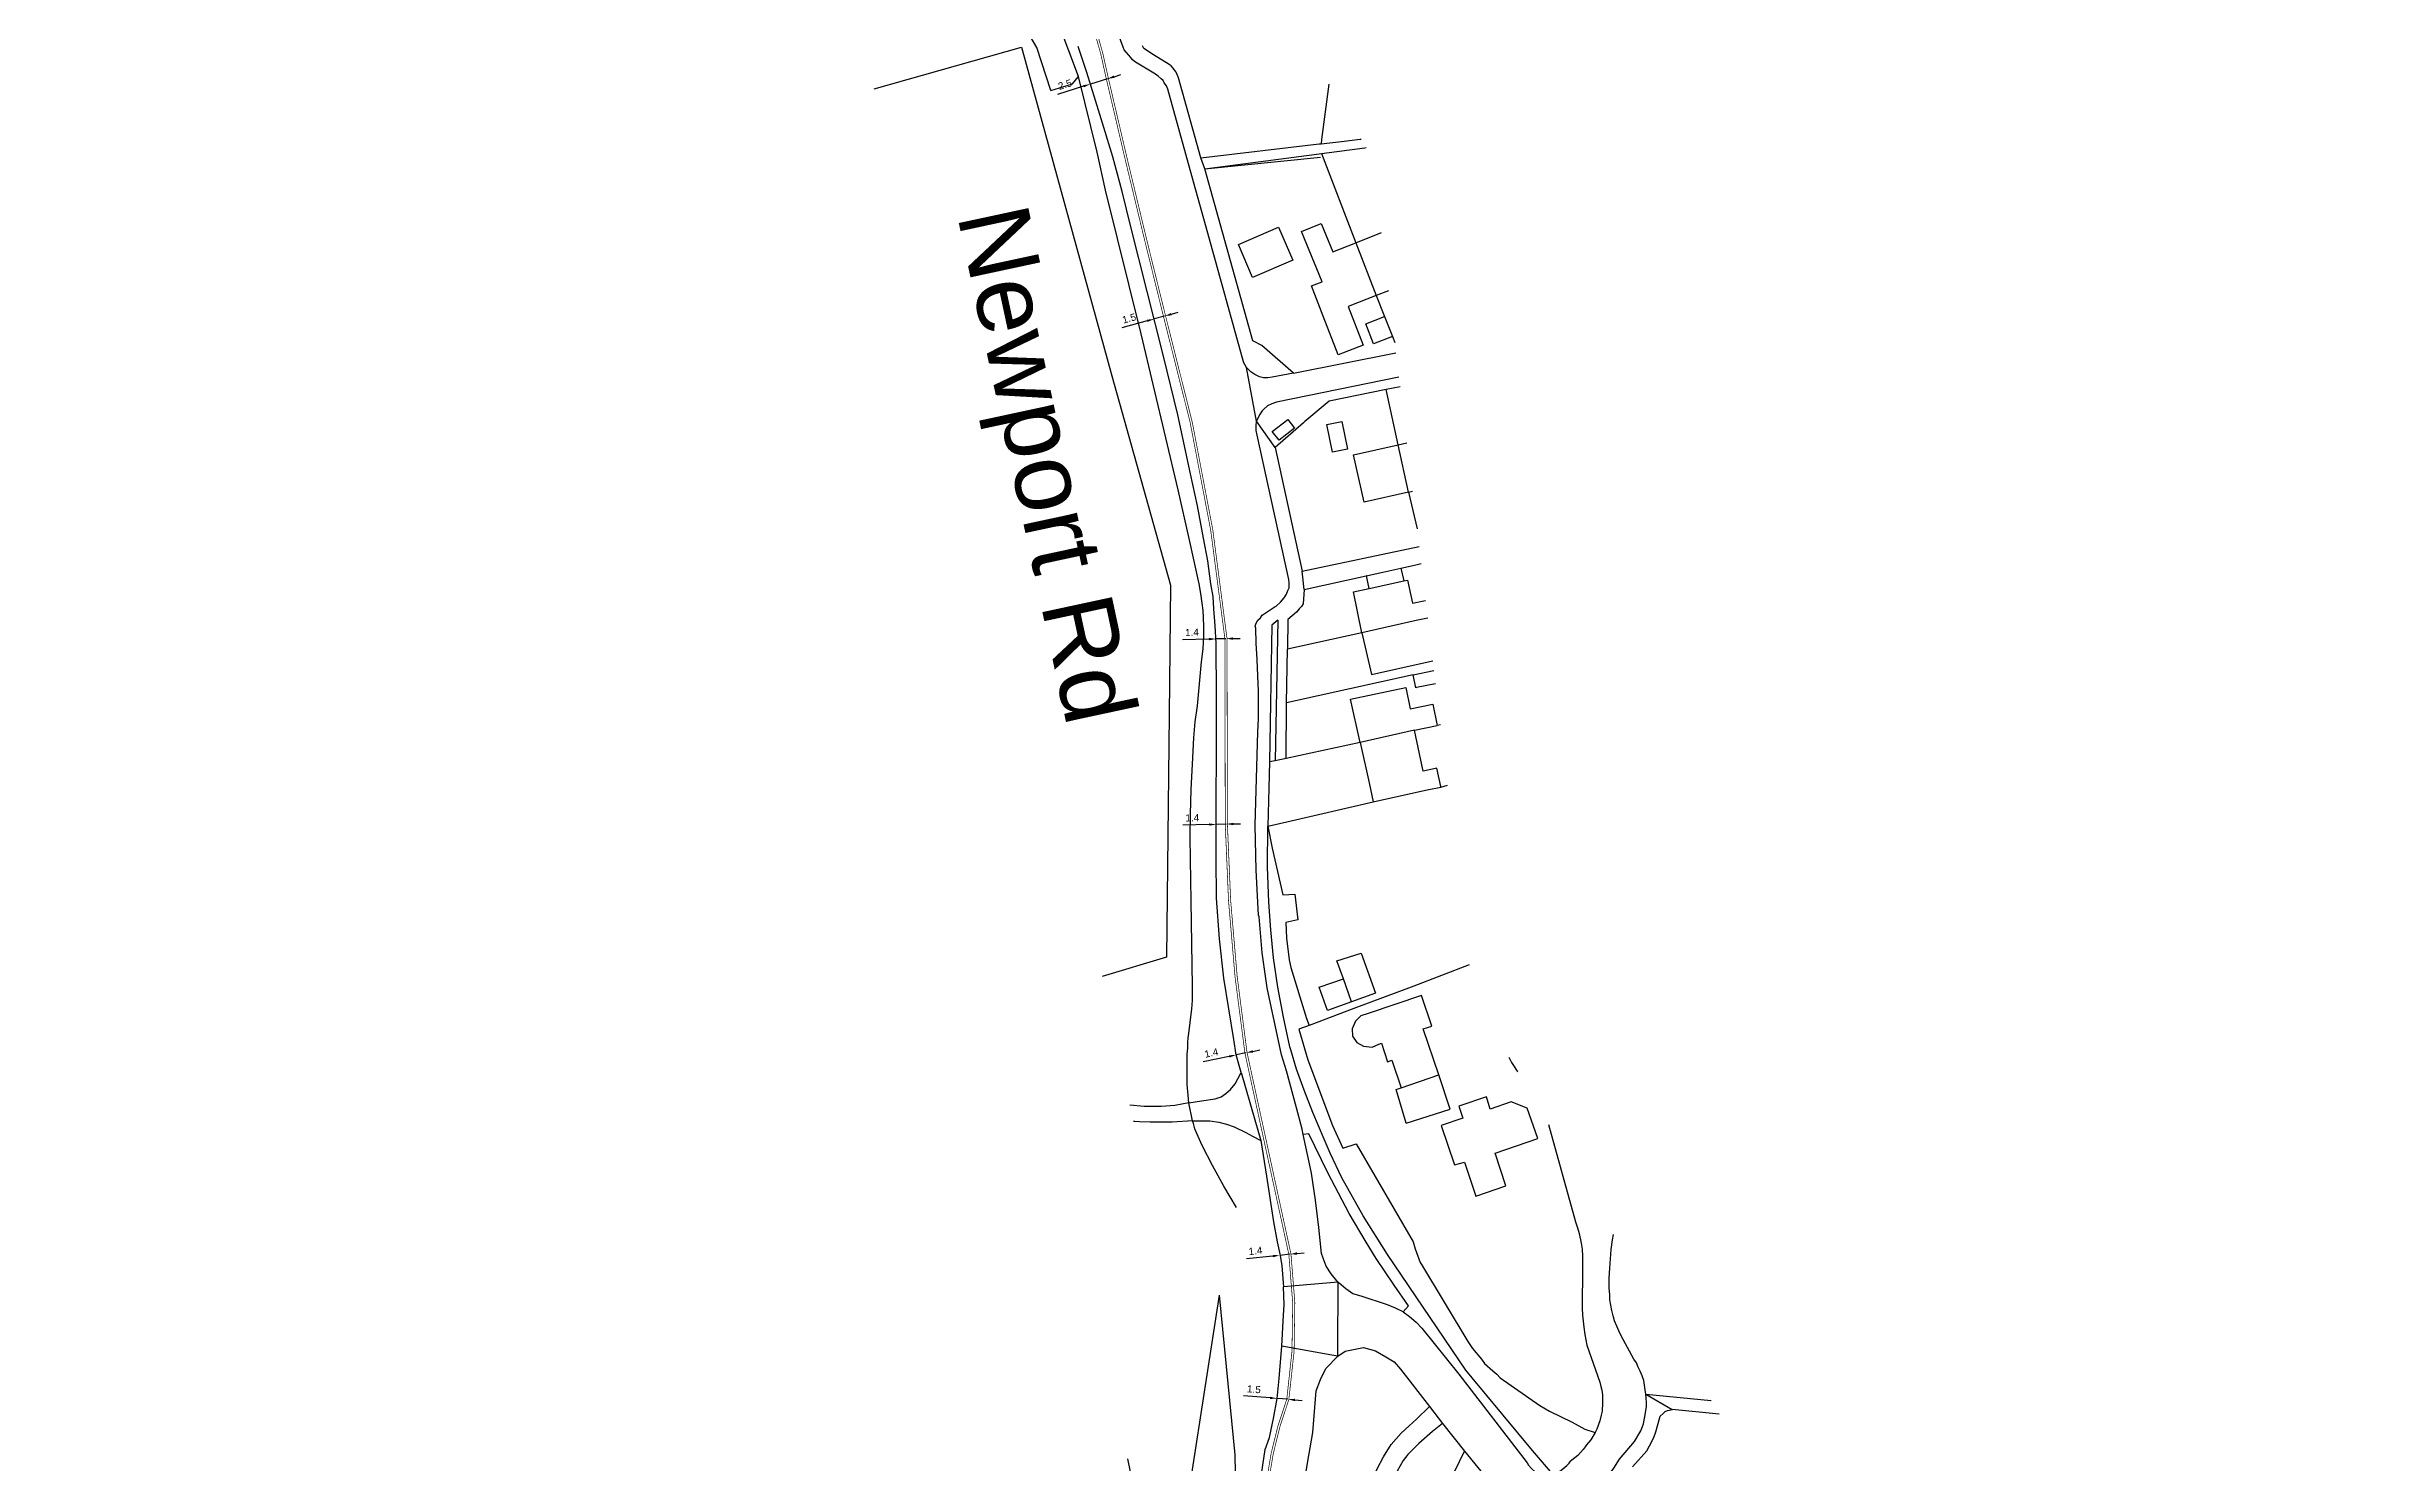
# Model space of a CAD drawing. Header units: millimetres. Extents: x 111502 to 977541, y 8702 to 1044108.
# Drawn here: x 487593 to 487918.8, y 237219.1 to 237418.2 of the extents above; entities that cross this region are included whole.
import ezdxf

# ---------------------------------------------------------------- set-up
doc = ezdxf.new("R2010")
doc.units = ezdxf.units.MM
doc.header["$LTSCALE"] = 0.25
doc.linetypes.add('DASHED2', pattern=[9.525, 6.35, -3.175])
for name, color, linetype in [('E HVSS As Laid Dimensions', 30, 'Continuous'), ('E HVSS As Laid HV', 10, 'Continuous'), ('X HVSS Site Background', 8, 'Continuous')]:
    doc.layers.add(name, color=color, linetype=linetype)
doc.styles.add('Arial', font='arial.ttf')
doc.dimstyles.new('HVSS AsLaid', dxfattribs={"dimtxt": 1, "dimasz": 1, "dimexe": 0, "dimexo": 0, "dimgap": 0.5, "dimtad": 1, "dimdec": 1, "dimzin": 1, "dimdsep": 46, "dimtxsty": 'Arial', "dimcen": 0.09, "dimadec": 0, "dimazin": 0, "dimtfac": 1, "dimtdec": 1, "dimtmove": 0, "dimatfit": 3, "dimfxl": 1, "dimtolj": 1, "dimtzin": 0, "dimarcsym": 0})

# ---------------------------------------------------------------- blocks, each defined once
blk = doc.blocks.new('OS MAP 060722')
at = {"layer": 'X HVSS Site Background'}
for points in [[(-1072.58, -1712.36), (-1076.81, -1701.12)], [(-1076.48, -1714.31), (-1078.43, -1708.26), (-1079.38, -1706.66), (-1079.38, -1706.46), (-1079.43, -1706.36), (-1079.48, -1706.21), (-1079.53, -1706.11)], [(-1049.72, -1852.24), (-1050.43, -1849.76), (-1050.78, -1847.61), (-1052.18, -1838.96), (-1052.78, -1833.46), (-1053.18, -1827.76), (-1053.23, -1822.11), (-1053.18, -1799.36), (-1053.23, -1791.91), (-1053.38, -1789.51), (-1053.58, -1787.11), (-1053.68, -1785.36), (-1053.98, -1783.61), (-1054.43, -1780.36), (-1055.03, -1777.16), (-1055.88, -1772.66), (-1056.83, -1768.16), (-1058.63, -1759.86), (-1060.63, -1751.61), (-1065.23, -1733.46), (-1066.43, -1728.51), (-1067.78, -1723.61), (-1069.58, -1717.66), (-1071.43, -1711.76), (-1072.63, -1708.11)], [(-1048.98, -1753.21), (-1049.38, -1752.56), (-1049.43, -1752.41), (-1054.43, -1734.36), (-1056.68, -1726.31), (-1060.03, -1714.11), (-1060.23, -1713.66), (-1060.53, -1713.21), (-1060.68, -1712.91), (-1060.98, -1712.66), (-1061.38, -1712.31), (-1061.78, -1712.01), (-1064.58, -1710.31), (-1064.98, -1710.01), (-1065.23, -1709.66), (-1065.58, -1709.31), (-1065.88, -1708.91), (-1066.18, -1708.61), (-1066.33, -1708.21), (-1067.68, -1704.51), (-1067.8, -1704.2)], [(-1101.28, -1714.08), (-1080.58, -1708.21), (-1067.88, -1754.36), (-1059.68, -1783.76), (-1059.83, -1801.96), (-1060.23, -1836.01), (-1069.24, -1838.76)], [(-1055.38, -1723.76), (-1058.53, -1712.51), (-1058.88, -1711.71), (-1059.33, -1711.11), (-1059.58, -1710.86), (-1059.83, -1710.66), (-1062.03, -1709.31), (-1063.43, -1708.41), (-1063.58, -1708.01)], [(-1076.48, -1714.31), (-1073.43, -1713.36), (-1072.58, -1712.36)], [(-1057.08, -1856.51), (-1057.18, -1855.41), (-1057.33, -1853.91), (-1057.33, -1849.66), (-1057.23, -1848.81), (-1057.23, -1848.01), (-1057.18, -1847.36), (-1057.08, -1846.76), (-1056.88, -1845.21), (-1056.68, -1843.31), (-1056.63, -1842.71), (-1056.58, -1842.06), (-1056.58, -1840.16), (-1056.78, -1828.11), (-1056.83, -1822.31), (-1056.88, -1819.11), (-1056.83, -1815.96), (-1056.78, -1812.46), (-1056.58, -1808.91), (-1056.38, -1805.21), (-1056.18, -1802.96), (-1055.88, -1800.71), (-1055.33, -1794.56), (-1055.08, -1792.71), (-1054.98, -1790.86), (-1054.98, -1789.61), (-1055.03, -1788.31), (-1055.08, -1787.36), (-1055.23, -1786.31), (-1055.38, -1784.96), (-1055.63, -1783.61), (-1057.03, -1777.21), (-1058.58, -1770.41), (-1063.78, -1748.46), (-1068.78, -1728.31), (-1069.98, -1722.96), (-1072.58, -1712.36)], [(-1037.42, -1713.41), (-1038.43, -1721.18), (-1038.51, -1721.78)], [(-1055.38, -1723.76), (-1038.78, -1721.81), (-1038.51, -1721.78)], [(-1038.51, -1721.78), (-1035.63, -1721.46), (-1033.03, -1721.16), (-1032.89, -1721.14)], [(-1038.46, -1723.17), (-1032.38, -1722.36), (-1032.19, -1722.33)], [(-1054.83, -1725.31), (-1055.38, -1723.76)], [(-1054.83, -1725.31), (-1038.78, -1723.21), (-1038.46, -1723.17)], [(-1054.83, -1725.31), (-1038.58, -1723.66)], [(-1046.85, -1750.13), (-1048.08, -1749.46), (-1053.47, -1730.17), (-1054.83, -1725.31)], [(-1038.46, -1723.17), (-1033.63, -1735.71)], [(-1050.12, -1735.94), (-1044.48, -1733.51), (-1042.49, -1738.15), (-1048.13, -1740.57), (-1050.12, -1735.94)], [(-1030.78, -1743.11), (-1034.71, -1744.64), (-1032.59, -1750.08), (-1036.11, -1751.45), (-1038.22, -1746.01), (-1039.88, -1741.76), (-1038.36, -1741.18), (-1038.37, -1741.16), (-1041.25, -1734.13), (-1038.48, -1733), (-1036.86, -1736.95), (-1033.63, -1735.71)], [(-1033.63, -1735.71), (-1030.01, -1734.27)], [(-1033.63, -1735.71), (-1030.78, -1743.11)], [(-1029.03, -1742.44), (-1030.78, -1743.11)], [(-1030.78, -1743.11), (-1029.61, -1746.05)], [(-1028.49, -1748.87), (-1031.13, -1749.91), (-1032.24, -1747.09), (-1029.61, -1746.05)], [(-1029.61, -1746.05), (-1028.49, -1748.87)], [(-1028.49, -1748.87), (-1028.16, -1749.7)], [(-1042.38, -1754.01), (-1046.85, -1750.13)], [(-1042.38, -1754.01), (-1027.99, -1751.13)], [(-1047.58, -1760.76), (-1048.98, -1753.21)], [(-1042.38, -1754.01), (-1045.38, -1754.56), (-1045.98, -1754.66), (-1046.58, -1754.66), (-1047.18, -1754.51), (-1047.83, -1754.21), (-1048.38, -1753.81), (-1048.98, -1753.21)], [(-1027.58, -1754.57), (-1044.78, -1758.06), (-1045.43, -1758.31), (-1046.03, -1758.61), (-1046.58, -1759.11), (-1046.78, -1759.31), (-1047.18, -1759.86), (-1047.43, -1760.46), (-1047.58, -1760.76)], [(-1029.38, -1756.31), (-1037.38, -1757.96), (-1040.78, -1760.81), (-1040.98, -1760.96), (-1044.98, -1764.46)], [(-1027.42, -1755.91), (-1029.38, -1756.31)], [(-1027.68, -1764.06), (-1029.38, -1756.31)], [(-1041.03, -1860.96), (-1041.18, -1860.21), (-1041.98, -1857.21), (-1043.38, -1852.01), (-1044.08, -1849.76), (-1046.08, -1840.36), (-1046.78, -1835.41), (-1047.23, -1830.36), (-1047.28, -1830.11), (-1047.63, -1823.81), (-1047.78, -1817.51), (-1047.38, -1804.36), (-1047.28, -1802.56), (-1047.28, -1798.66), (-1047.38, -1796.51), (-1047.48, -1794.21), (-1047.63, -1791.91), (-1047.68, -1789.81), (-1047.78, -1789.56), (-1047.68, -1789.26), (-1047.58, -1789.01), (-1047.38, -1788.71), (-1047.03, -1788.36), (-1046.78, -1788.01), (-1044.98, -1786.76), (-1044.83, -1786.71), (-1044.23, -1786.16), (-1043.68, -1785.56), (-1043.38, -1785.06), (-1043.18, -1784.51), (-1042.98, -1784.16), (-1042.98, -1783.46), (-1043.03, -1783.01), (-1047.48, -1762.71), (-1047.63, -1762.06), (-1047.63, -1761.41), (-1047.58, -1760.76)], [(-1044.98, -1764.46), (-1047.58, -1760.76)], [(-1045.36, -1762.22), (-1043.19, -1760.52)], [(-1043.19, -1760.52), (-1042.26, -1761.71), (-1044.42, -1763.4), (-1045.36, -1762.22)], [(-1036.93, -1765.1), (-1037.72, -1761.21), (-1035.61, -1760.78), (-1034.81, -1764.67), (-1036.93, -1765.1)], [(-1044.98, -1764.46), (-1041.18, -1781.81)], [(-1026.23, -1770.71), (-1032.48, -1772.11), (-1033.98, -1765.46), (-1027.68, -1764.06)], [(-1027.68, -1764.06), (-1026.48, -1763.8)], [(-1026.23, -1770.71), (-1027.68, -1764.06)], [(-1026.23, -1770.71), (-1025.67, -1770.58)], [(-1026.23, -1770.71), (-1025.04, -1775.86)], [(-1041.18, -1781.81), (-1024.74, -1778.36)], [(-1032.16, -1782.45), (-1029.83, -1781.95), (-1027.29, -1781.4)], [(-1027.29, -1781.4), (-1025.38, -1780.96), (-1024.46, -1780.75)], [(-1027.29, -1781.4), (-1026.91, -1783.17)], [(-1040.88, -1784.41), (-1041.03, -1786.41), (-1041.28, -1786.76), (-1041.58, -1787.11), (-1041.98, -1787.56), (-1043.18, -1788.61)], [(-1040.88, -1784.41), (-1041.18, -1781.81)], [(-1040.88, -1784.41), (-1032.16, -1782.45)], [(-1032.78, -1790.46), (-1033.98, -1784.71), (-1031.77, -1784.23)], [(-1031.77, -1784.23), (-1032.15, -1782.47), (-1032.16, -1782.45)], [(-1031.77, -1784.23), (-1026.91, -1783.17)], [(-1026.91, -1783.17), (-1026.38, -1783.06), (-1025.69, -1786.31), (-1023.84, -1785.92)], [(-1044.58, -1788.71), (-1045.43, -1789.41), (-1045.78, -1808.61)], [(-1044.58, -1788.71), (-1044.98, -1808.46)], [(-1043.18, -1788.61), (-1043.23, -1792.76)], [(-1032.78, -1790.46), (-1043.23, -1792.76)], [(-1023.54, -1788.4), (-1025.18, -1788.76), (-1032.78, -1790.46)], [(-1032.78, -1790.46), (-1031.43, -1796.31), (-1023.88, -1794.65), (-1022.82, -1794.42)], [(-1043.38, -1800.31), (-1043.23, -1792.76)], [(-1025.58, -1796.36), (-1043.38, -1800.31)], [(-1025.58, -1796.36), (-1022.66, -1795.77)], [(-1022.44, -1797.63), (-1025.09, -1798.16), (-1025.21, -1798.19), (-1025.58, -1796.36)], [(-1043.43, -1808.11), (-1043.38, -1800.31)], [(-1033.03, -1805.86), (-1034.38, -1799.81), (-1026.63, -1798.16), (-1026, -1801.16), (-1022.83, -1800.5), (-1022.22, -1803.47), (-1022.21, -1803.5)], [(-1025.38, -1804.16), (-1033.03, -1805.86)], [(-1025.38, -1804.16), (-1022.21, -1803.5)], [(-1021.68, -1812.14), (-1021.7, -1812.06), (-1022.25, -1809.49), (-1022.46, -1809.53), (-1024.18, -1809.91), (-1025.38, -1804.16)], [(-1021.75, -1803.4), (-1022.21, -1803.5)], [(-1033.03, -1805.86), (-1043.43, -1808.11)], [(-1033.03, -1805.86), (-1031.78, -1811.56), (-1031.2, -1814.2)], [(-1045.78, -1808.61), (-1045.86, -1812.29)], [(-1044.98, -1808.46), (-1045.78, -1808.61)], [(-1043.43, -1808.11), (-1044.98, -1808.46)], [(-1045.86, -1812.29), (-1045.98, -1817.61)], [(-1045.98, -1817.61), (-1043.32, -1817), (-1031.2, -1814.2)], [(-1031.2, -1814.2), (-1028.48, -1813.61), (-1023.6, -1812.55), (-1021.68, -1812.14)], [(-1021.68, -1812.14), (-1020.74, -1811.89)], [(-1006.03, -1908.61), (-1008.83, -1905.31), (-1017.28, -1895.11), (-1018.18, -1894.06), (-1029.18, -1877.81), (-1032.58, -1872.36), (-1035.58, -1867.01), (-1037.23, -1863.56), (-1038.08, -1861.61), (-1039.68, -1857.86), (-1040.88, -1854.71), (-1041.98, -1851.76), (-1042.78, -1849.06), (-1042.88, -1848.61), (-1043.78, -1844.46), (-1044.58, -1840.26), (-1045.18, -1836.11), (-1045.58, -1832.21), (-1045.83, -1828.31), (-1046.03, -1823.36), (-1045.98, -1817.61)], [(-1045.98, -1817.61), (-1045.38, -1820.71), (-1043.88, -1827.26), (-1042.18, -1827.16), (-1041.78, -1830.81), (-1043.48, -1831.16), (-1043.38, -1833.36), (-1042.98, -1836.41), (-1042.78, -1837.46), (-1040.58, -1844.66), (-1040.18, -1845.61)], [(-1017.73, -1837.09), (-1025.48, -1840.11), (-1033.89, -1843.26), (-1040.18, -1845.61)], [(-1035.38, -1839.06), (-1036.28, -1836.56), (-1032.88, -1835.46), (-1030.88, -1841.11), (-1034.23, -1842.31)], [(-1034.23, -1842.31), (-1037.63, -1843.51), (-1038.78, -1840.26), (-1035.38, -1839.06)], [(-1034.23, -1842.31), (-1035.38, -1839.06)], [(-1021.98, -1852.56), (-1024.18, -1846.11), (-1022.98, -1845.71), (-1024.43, -1841.41), (-1031.88, -1843.96), (-1032.91, -1844.26), (-1033.7, -1845), (-1034.16, -1846.1), (-1034.08, -1847.12), (-1033.48, -1848.01), (-1032.54, -1848.55), (-1031.36, -1848.66), (-1030.38, -1848.26), (-1030.03, -1848.11), (-1029.18, -1850.71), (-1028.58, -1850.51), (-1027.28, -1854.36)], [(-1040.18, -1845.61), (-1041.64, -1846.14), (-1040.36, -1850.44), (-1036.89, -1859.67), (-1035.48, -1862.88), (-1033.6, -1862.25), (-1025.58, -1876.01), (-1025.28, -1877.01), (-1024.58, -1878.91), (-1024.43, -1879.21), (-1017.88, -1890.01), (-1017.23, -1891.01), (-1015.98, -1892.51), (-1015.58, -1893.11), (-1014.38, -1894.11), (-1013.83, -1894.61), (-1013.38, -1895.11), (-1007.78, -1899.01), (-1006.43, -1899.81), (-1003.23, -1901.36), (-1001.48, -1902.31)], [(-1012.13, -1850.07), (-1011.78, -1850.81), (-1011.48, -1851.26), (-1010.98, -1852.06), (-1010.91, -1852.14)], [(-1057.08, -1856.51), (-1055.29, -1856.23), (-1053.38, -1855.93), (-1052.54, -1855.64), (-1051.91, -1855.2), (-1051.23, -1854.63), (-1050.59, -1853.81), (-1050.2, -1853.13), (-1049.72, -1852.24)], [(-1049.72, -1852.24), (-1047.83, -1858.86), (-1046.98, -1861.76)], [(-1027.28, -1854.36), (-1021.98, -1852.56)], [(-1020.38, -1857.36), (-1021.98, -1852.56)], [(-1057.08, -1856.51), (-1059.03, -1856.86), (-1060.98, -1857.01), (-1063.38, -1857.01), (-1065.36, -1856.82)], [(-1056.58, -1859.01), (-1057.08, -1856.51)], [(-1027.98, -1854.61), (-1027.28, -1854.36)], [(-1026.58, -1859.36), (-1027.98, -1854.61)], [(-1021.63, -1859.66), (-1019.78, -1865.21), (-1018.38, -1864.81), (-1016.78, -1869.61), (-1012.58, -1868.16), (-1014.08, -1863.56), (-1008.08, -1861.51), (-1009.58, -1857.26), (-1011.83, -1856.36), (-1014.78, -1857.36), (-1015.28, -1855.66), (-1019.18, -1856.96), (-1018.58, -1858.66), (-1021.63, -1859.66)], [(-1056.58, -1859.01), (-1059.43, -1859.21), (-1062.53, -1859.21), (-1064.03, -1859.16), (-1064.68, -1859.11), (-1064.87, -1859.09)], [(-1050.38, -1871.21), (-1052.18, -1868.21), (-1053.78, -1865.31), (-1055.23, -1862.46), (-1055.58, -1861.66), (-1055.98, -1860.81), (-1056.23, -1860.16), (-1056.43, -1859.41), (-1056.58, -1859.01)], [(-1056.58, -1859.01), (-1054.15, -1859.03), (-1052.88, -1859.22), (-1051.78, -1859.47), (-1050.73, -1859.86), (-1049.07, -1860.65), (-1048.14, -1861.15), (-1046.98, -1861.76)], [(-1026.58, -1859.36), (-1020.38, -1857.36)], [(-1006.56, -1859.53), (-1002.78, -1873.21), (-1002.48, -1874.06), (-1002.28, -1874.86), (-1001.98, -1876.21), (-1001.83, -1877.06), (-1001.78, -1878.01), (-1001.78, -1879.66), (-1001.83, -1885.31), (-1001.78, -1886.31), (-1001.63, -1888.01), (-1001.48, -1889.01), (-1001.18, -1890.51), (-999.38, -1895.71), (-999.23, -1896.31), (-999.08, -1896.86), (-998.98, -1897.51), (-998.98, -1898.61), (-999.03, -1899.81), (-999.18, -1900.36), (-999.38, -1901.16), (-999.78, -1902.31), (-1000.03, -1902.81)], [(-1046.98, -1861.76), (-1046.18, -1866.81), (-1045.18, -1873.21), (-1044.68, -1876.01), (-1044.28, -1877.91), (-1044.03, -1879.36), (-1043.78, -1882.31)], [(-1026.98, -1885.86), (-1026.23, -1885.01), (-1028.23, -1882.11), (-1030.78, -1878.36), (-1032.18, -1876.06), (-1034.58, -1872.01), (-1037.58, -1866.31), (-1040.23, -1860.86), (-1041.03, -1860.96)], [(-1036.13, -1881.66), (-1036.28, -1881.51), (-1037.08, -1880.51), (-1037.78, -1879.41), (-1038.23, -1878.31), (-1038.43, -1877.66), (-1038.83, -1874.01), (-1039.28, -1870.16), (-1039.88, -1866.36), (-1040.03, -1865.46), (-1041.03, -1860.96)], [(-992.88, -1897.41), (-992.98, -1896.81), (-993.18, -1895.51), (-993.43, -1894.81), (-993.68, -1894.16), (-993.98, -1893.61), (-994.23, -1893.01), (-994.58, -1892.51), (-996.38, -1889.21), (-996.68, -1888.51), (-996.98, -1887.86), (-997.28, -1887.11), (-997.48, -1886.41), (-997.68, -1885.66), (-997.98, -1884.16), (-997.98, -1883.41), (-998.03, -1882.51), (-998.03, -1881.11), (-997.98, -1879.71), (-997.78, -1877.11), (-997.58, -1875.71), (-997.44, -1874.99)], [(-1044.03, -1890.66), (-1043.78, -1886.31), (-1043.68, -1884.86), (-1043.78, -1882.31)], [(-1036.13, -1881.66), (-1043.78, -1882.31)], [(-1036.14, -1892.09), (-1036.14, -1891.21), (-1036.13, -1881.66)], [(-1026.98, -1885.86), (-1028.08, -1885.31), (-1029.18, -1884.86), (-1032.88, -1883.66), (-1034.03, -1883.31), (-1035.03, -1882.61), (-1035.98, -1881.81), (-1036.13, -1881.66)], [(-1052.83, -1883.51), (-1050.63, -1905.91), (-1050.58, -1908.41)], [(-1052.83, -1883.51), (-1058.78, -1921.91), (-1059.23, -1924.31), (-1059.63, -1926.31), (-1059.98, -1928.31), (-1060.38, -1930.21), (-1060.68, -1932.21), (-1061.38, -1936.11), (-1061.83, -1938.06), (-1062.38, -1940.01), (-1062.88, -1941.91), (-1063.78, -1944.21), (-1064.58, -1946.61), (-1065.08, -1947.81), (-1065.38, -1948.31), (-1065.88, -1949.01), (-1069.03, -1951.01), (-1076.23, -1952.51), (-1081.53, -1953.91), (-1082.54, -1954.16)], [(-1026.98, -1885.86), (-1026.08, -1886.51), (-1025.18, -1887.31), (-1024.38, -1888.16), (-1019.18, -1894.61), (-1009.58, -1907.06), (-1009.38, -1907.36), (-1008.98, -1907.86), (-1008.43, -1908.31), (-1008.18, -1908.41), (-1007.48, -1908.61), (-1007.03, -1908.71)], [(-1045.75, -1952.83), (-1045.68, -1952.11), (-1045.58, -1950.01), (-1045.68, -1947.86), (-1045.98, -1945.81), (-1046.18, -1944.11), (-1046.98, -1938.51), (-1047.38, -1935.36), (-1047.88, -1929.71), (-1047.98, -1928.31), (-1048.08, -1924.01), (-1048.08, -1919.71), (-1047.88, -1916.86), (-1047.58, -1913.31), (-1047.03, -1909.56), (-1046.38, -1905.16), (-1045.78, -1903.51), (-1045.18, -1900.81), (-1044.68, -1898.01), (-1044.38, -1895.21), (-1044.03, -1890.66)], [(-1036.14, -1892.09), (-1036.98, -1891.93), (-1044.03, -1890.66)], [(-1038.94, -1950.96), (-1039.83, -1945.06), (-1040.08, -1943.16), (-1040.83, -1937.61), (-1041.18, -1934.66), (-1041.68, -1929.06), (-1041.78, -1927.91), (-1041.98, -1923.81), (-1041.88, -1919.56), (-1041.68, -1917.16), (-1041.38, -1913.81), (-1040.98, -1910.41), (-1040.23, -1906.01), (-1039.67, -1902.8), (-1039.18, -1896.95), (-1038.6, -1895.36), (-1037.86, -1893.81), (-1036.14, -1892.09)], [(-1036.14, -1892.09), (-1035.12, -1891.39), (-1033.72, -1891.11), (-1032.54, -1890.87), (-1030.85, -1891.33), (-1029.43, -1892.16), (-1028.23, -1892.86), (-1027.38, -1893.91), (-1023.28, -1899.16)], [(-1002.28, -1914.51), (-1002.28, -1914.31), (-1002.23, -1913.86), (-1002.18, -1913.51), (-1001.98, -1913.01), (-1000.58, -1911.21), (-1000.03, -1910.56), (-999.28, -1909.91), (-998.18, -1908.86), (-997.38, -1907.81), (-996.58, -1906.56), (-994.48, -1904.06), (-993.58, -1902.56), (-993.23, -1901.56), (-992.98, -1900.31), (-992.83, -1899.16), (-992.83, -1898.51), (-992.88, -1897.41)], [(-992.88, -1897.41), (-983.71, -1898.3)], [(-992.88, -1897.41), (-989.18, -1899.56)], [(-1038.94, -1950.96), (-1038.45, -1950.69), (-1037.97, -1950.26), (-1037.27, -1949.4), (-1036.82, -1948.53), (-1036.63, -1947.35), (-1036.63, -1946.66), (-1034.58, -1923.01), (-1034.28, -1921.51), (-1033.98, -1919.86), (-1033.18, -1916.81), (-1032.71, -1914.94), (-1032.38, -1913.25), (-1032.15, -1912.02), (-1031.76, -1910.65), (-1031.25, -1909.15), (-1030.65, -1907.88), (-1029.76, -1906.19), (-1028.66, -1904.48), (-1027.28, -1902.88), (-1026.13, -1901.86), (-1025.12, -1900.93), (-1023.28, -1899.16)], [(-1021.48, -1901.51), (-1022.88, -1902.67), (-1024.77, -1904.36), (-1026.35, -1905.88), (-1026.97, -1906.72), (-1027.84, -1908.24)], [(-1023.28, -1899.16), (-1021.48, -1901.51)], [(-1021.48, -1901.51), (-1018.38, -1905.41)], [(-994.78, -1907.61), (-992.78, -1905.36), (-992.38, -1904.66), (-991.78, -1903.51), (-991.48, -1902.71), (-991.18, -1901.51), (-990.88, -1900.51), (-990.48, -1900.11), (-990.18, -1899.86), (-989.88, -1899.71), (-989.58, -1899.66), (-989.18, -1899.56)], [(-982.58, -1900.22), (-989.18, -1899.56)], [(-1019.78, -1908.31), (-1018.38, -1905.41)], [(-1018.38, -1905.41), (-1012.34, -1912.83)], [(-1001.23, -1904.51), (-1001.43, -1904.81), (-1001.68, -1905.16), (-1002.43, -1906.01), (-1003.28, -1906.66), (-1003.48, -1906.81)], [(-1001.48, -1902.31), (-1000.03, -1902.81)], [(-1000.03, -1902.81), (-1000.63, -1903.81), (-1001.23, -1904.51)], [(-1078.27, -1950.78), (-1068.78, -1948.31), (-1062.63, -1921.31), (-1065.65, -1906.5)], [(-1006.03, -1908.61), (-1005.88, -1908.61), (-1005.18, -1908.31), (-1004.83, -1908.11), (-1004.58, -1907.91), (-1003.98, -1907.41), (-1003.68, -1907.11), (-1003.48, -1906.81)]]:
    blk.add_lwpolyline(points, dxfattribs=at)
blk = doc.blocks.new('*D1721')
at = {"layer": 'Defpoints', "color": 0, "transparency": 16777216}
for p in [(487765.9, 237228.3), (487767.39, 237228.18), (487767.39, 237228.18)]:
    blk.add_point(p, dxfattribs=at)
at = {"layer": 'E HVSS As Laid Dimensions', "color": 0, "lineweight": -2, "transparency": 16777216}
for p, q in [((487764.9, 237228.38), (487761.18, 237228.69)), ((487767.39, 237228.18), (487765.9, 237228.3)), ((487768.39, 237228.09), (487769.39, 237228.01))]:
    blk.add_line(p, q, dxfattribs=at)
at = {"layer": 'E HVSS As Laid Dimensions', "color": 0, "transparency": 16777216}
for points in [[(487764.92, 237228.55), (487764.89, 237228.22), (487765.9, 237228.3)], [(487768.41, 237228.26), (487768.38, 237227.93), (487767.39, 237228.18)]]:
    blk.add_solid(points, dxfattribs=at)
at = {"layer": 'E HVSS As Laid Dimensions', "color": 0, "transparency": 16777216, "insert": (487762.63, 237229.59), "char_height": 1, "attachment_point": 5, "rotation": 355.2404, "style": 'Arial'}
blk.add_mtext('\\A1;1.5', dxfattribs=at)
blk = doc.blocks.new('*D1722')
at = {"layer": 'Defpoints', "color": 0, "transparency": 16777216}
for p in [(487766.3, 237248.4), (487767.69, 237248.55), (487767.69, 237248.55)]:
    blk.add_point(p, dxfattribs=at)
at = {"layer": 'E HVSS As Laid Dimensions', "color": 0, "lineweight": -2, "transparency": 16777216}
for p, q in [((487765.31, 237248.29), (487761.61, 237247.89)), ((487767.69, 237248.55), (487766.3, 237248.4)), ((487768.69, 237248.66), (487769.68, 237248.77))]:
    blk.add_line(p, q, dxfattribs=at)
at = {"layer": 'E HVSS As Laid Dimensions', "color": 0, "transparency": 16777216}
for points in [[(487765.29, 237248.46), (487765.32, 237248.13), (487766.3, 237248.4)], [(487768.67, 237248.83), (487768.7, 237248.5), (487767.69, 237248.55)]]:
    blk.add_solid(points, dxfattribs=at)
at = {"layer": 'E HVSS As Laid Dimensions', "color": 0, "transparency": 16777216, "insert": (487762.85, 237249.03), "char_height": 1, "attachment_point": 5, "rotation": 6.254, "style": 'Arial'}
blk.add_mtext('\\A1;1.4', dxfattribs=at)
blk = doc.blocks.new('*D1723')
at = {"layer": 'Defpoints', "color": 0, "transparency": 16777216}
for p in [(487760.15, 237276.55), (487761.52, 237276.84), (487761.52, 237276.84)]:
    blk.add_point(p, dxfattribs=at)
at = {"layer": 'E HVSS As Laid Dimensions', "color": 0, "lineweight": -2, "transparency": 16777216}
for p, q in [((487759.17, 237276.34), (487755.53, 237275.57)), ((487761.52, 237276.84), (487760.15, 237276.55)), ((487762.5, 237277.05), (487763.48, 237277.26))]:
    blk.add_line(p, q, dxfattribs=at)
at = {"layer": 'E HVSS As Laid Dimensions', "color": 0, "transparency": 16777216}
for points in [[(487759.14, 237276.5), (487759.21, 237276.18), (487760.15, 237276.55)], [(487762.46, 237277.21), (487762.53, 237276.89), (487761.52, 237276.84)]]:
    blk.add_solid(points, dxfattribs=at)
at = {"layer": 'E HVSS As Laid Dimensions', "color": 0, "transparency": 16777216, "insert": (487756.65, 237276.83), "char_height": 1, "attachment_point": 5, "rotation": 12.0115, "style": 'Arial'}
blk.add_mtext('\\A1;1.4', dxfattribs=at)
blk = doc.blocks.new('*D1724')
at = {"layer": 'Defpoints', "color": 0, "transparency": 16777216}
for p in [(487757.36, 237308.93), (487758.76, 237308.97), (487758.76, 237308.97)]:
    blk.add_point(p, dxfattribs=at)
at = {"layer": 'E HVSS As Laid Dimensions', "color": 0, "lineweight": -2, "transparency": 16777216}
for p, q in [((487756.36, 237308.91), (487752.64, 237308.82)), ((487758.76, 237308.97), (487757.36, 237308.93)), ((487759.76, 237308.99), (487760.76, 237309.01))]:
    blk.add_line(p, q, dxfattribs=at)
at = {"layer": 'E HVSS As Laid Dimensions', "color": 0, "transparency": 16777216}
for points in [[(487756.36, 237309.07), (487756.36, 237308.74), (487757.36, 237308.93)], [(487759.76, 237309.16), (487759.76, 237308.82), (487758.76, 237308.97)]]:
    blk.add_solid(points, dxfattribs=at)
at = {"layer": 'E HVSS As Laid Dimensions', "color": 0, "transparency": 16777216, "insert": (487753.98, 237309.85), "char_height": 1, "attachment_point": 5, "rotation": 1.3639, "style": 'Arial'}
blk.add_mtext('\\A1;1.4', dxfattribs=at)
blk = doc.blocks.new('*D1725')
at = {"layer": 'Defpoints', "color": 0, "transparency": 16777216}
for p in [(487757.31, 237334.97), (487758.71, 237335.01), (487758.71, 237335.01)]:
    blk.add_point(p, dxfattribs=at)
at = {"layer": 'E HVSS As Laid Dimensions', "color": 0, "lineweight": -2, "transparency": 16777216}
for p, q in [((487756.31, 237334.95), (487752.59, 237334.86)), ((487758.71, 237335.01), (487757.31, 237334.97)), ((487759.71, 237335.03), (487760.71, 237335.05))]:
    blk.add_line(p, q, dxfattribs=at)
at = {"layer": 'E HVSS As Laid Dimensions', "color": 0, "transparency": 16777216}
for points in [[(487756.31, 237335.12), (487756.32, 237334.78), (487757.31, 237334.97)], [(487759.71, 237335.2), (487759.72, 237334.86), (487758.71, 237335.01)]]:
    blk.add_solid(points, dxfattribs=at)
at = {"layer": 'E HVSS As Laid Dimensions', "color": 0, "transparency": 16777216, "insert": (487753.93, 237335.9), "char_height": 1, "attachment_point": 5, "rotation": 1.3639, "style": 'Arial'}
blk.add_mtext('\\A1;1.4', dxfattribs=at)
blk = doc.blocks.new('*D1726')
at = {"layer": 'Defpoints', "color": 0, "transparency": 16777216}
for p in [(487750.07, 237380.32), (487750.07, 237380.32), (487748.63, 237379.92)]:
    blk.add_point(p, dxfattribs=at)
at = {"layer": 'E HVSS As Laid Dimensions', "color": 0, "lineweight": -2, "transparency": 16777216}
for p, q in [((487750.07, 237380.32), (487748.63, 237379.92)), ((487751.04, 237380.59), (487752, 237380.85)), ((487747.66, 237379.65), (487744.07, 237378.65))]:
    blk.add_line(p, q, dxfattribs=at)
at = {"layer": 'E HVSS As Laid Dimensions', "color": 0, "transparency": 16777216}
for points in [[(487750.99, 237380.75), (487751.08, 237380.43), (487750.07, 237380.32)], [(487747.62, 237379.81), (487747.71, 237379.49), (487748.63, 237379.92)]]:
    blk.add_solid(points, dxfattribs=at)
at = {"layer": 'E HVSS As Laid Dimensions', "color": 0, "transparency": 16777216, "insert": (487745.11, 237379.99), "char_height": 1, "attachment_point": 5, "rotation": 15.4832, "style": 'Arial'}
blk.add_mtext('\\A1;1.5', dxfattribs=at)
blk = doc.blocks.new('*D1727')
at = {"layer": 'Defpoints', "color": 0, "transparency": 16777216}
for p in [(487739.67, 237412.9), (487742.05, 237413.64), (487742.05, 237413.64)]:
    blk.add_point(p, dxfattribs=at)
at = {"layer": 'E HVSS As Laid Dimensions', "color": 0, "lineweight": -2, "transparency": 16777216}
for p, q in [((487742.05, 237413.64), (487739.67, 237412.9)), ((487743.01, 237413.94), (487743.96, 237414.24)), ((487738.71, 237412.6), (487735.05, 237411.45))]:
    blk.add_line(p, q, dxfattribs=at)
at = {"layer": 'E HVSS As Laid Dimensions', "color": 0, "transparency": 16777216}
for points in [[(487738.66, 237412.76), (487738.76, 237412.44), (487739.67, 237412.9)], [(487742.96, 237414.1), (487743.06, 237413.78), (487742.05, 237413.64)]]:
    blk.add_solid(points, dxfattribs=at)
at = {"layer": 'E HVSS As Laid Dimensions', "color": 0, "transparency": 16777216, "insert": (487736.1, 237412.84), "char_height": 1, "attachment_point": 5, "rotation": 17.4093, "style": 'Arial'}
blk.add_mtext('\\A1;2.5', dxfattribs=at)

msp = doc.modelspace()

# ---------------------------------------------------------------- linework, layer by layer
at = {"lineweight": 0}
msp.add_circle((488727.82, 239008.33), 11388.42, dxfattribs=at)
at = {"layer": 'E HVSS As Laid HV', "linetype": 'DASHED2', "lineweight": 0, "flags": 128}
for points in [[(487667.94, 237136.68, 0.1, 0.1, 0), (487674.76, 237142.14, 0.1, 0.1, -0.108532), (487679.49, 237143.38, 0.1, 0.1, 0.016324), (487711.47, 237145.56, 0.1, 0.1, 0.02314), (487725.77, 237148.67, 0.1, 0.1, 0), (487738.07, 237148.38, 0.1, 0.1, 0), (487753.81, 237158.65, 0.1, 0.1, 0), (487763.17, 237166.35, 0.1, 0.1, 0.255524), (487765.92, 237172.41, 0.1, 0.1, 0), (487765.43, 237181.04, 0.1, 0.1, 0), (487764.2, 237197.42, 0.1, 0.1, -0.045247), (487764.39, 237216.62, 0.1, 0.1, -0.057429), (487767.25, 237228.2, 0.1, 0.1, 0.070553), (487767.54, 237248.53, 0.1, 0.1, 0), (487761.37, 237276.81, 0.1, 0.1, -0.032393), (487758.61, 237308.96, 0.1, 0.1, 0), (487758.56, 237335, 0.1, 0.1, 0.043598), (487749.93, 237380.28, 0.1, 0.1, -0.004547), (487741.91, 237413.61, 0.1, 0.1, 0.042975), (487738.95, 237424.04, 0.1, 0.1, 0), (487728.87, 237442.72, 0.1, 0.1, 0), (487726.1, 237447.13, 0.1, 0.1, 0), (487718.38, 237458.41, 0.1, 0.1, 0), (487708.22, 237475.56, 0.1, 0.1, 0), (487701.87, 237485.94, 0.1, 0.1, 0), (487694.13, 237498.83, 0.1, 0.1, 0), (487683.56, 237514.65, 0.1, 0.1, 0), (487676.13, 237527.12, 0.1, 0.1, 0), (487666.02, 237541.26, 0.1, 0.1, -0.062386), (487654.98, 237559.97, 0.1, 0.1, -0.035738), (487649.72, 237583.19, 0.1, 0.1, -0.020845), (487644.09, 237616.6, 0.1, 0.1, 0.009679), (487640.67, 237636.36, 0.1, 0.1, 0.022051), (487632.13, 237668.89, 0.1, 0.1, 0), (487621.47, 237698.28, 0.1, 0.1, 0.018751), (487610.48, 237727.39, 0.1, 0.1, 0), (487609.77, 237729.43, 0.1, 0.1, 0), (487607.03, 237735.25, 0.1, 0.1, 0), (487598.87, 237760.79, 0.1, 0.1, 0), (487596.61, 237769.56, 0.1, 0.1, -0.094845), (487597.87, 237774.21, 0.1, 0.1, 0.08728), (487599.09, 237778.71, 0.1, 0.1, 0), (487598.94, 237800.27, 0.1, 0.1, 0), (487598.75, 237807.3, 0.1, 0.1, 0), (487599.39, 237814.62, 0.1, 0.1, 0.038366), (487600.42, 237836.52, 0.1, 0.1, -0.046697), (487601.57, 237860.78, 0.1, 0.1, -0.035658), (487608.61, 237884.66, 0.1, 0.1, 0), (487615.7, 237907.66, 0.1, 0.1, 0), (487617.98, 237916.12, 0.1, 0.1, 0), (487625.33, 237934.26, 0.1, 0.1, 0), (487632.27, 237951.17, 0.1, 0.1, 0), (487639.01, 237967.25, 0.1, 0.1, 0.024249), (487645.92, 237988.27, 0.1, 0.1, 0), (487653.77, 238020.9, 0.1, 0.1, 0), (487663.4, 238061.24, 0.1, 0.1, 0), (487668.13, 238088.37, 0.1, 0.1, 0.024941), (487668.96, 238115.17, 0.1, 0.1, 0.030951), (487665.68, 238142.84, 0.1, 0.1, 0), (487658.91, 238166.27, 0.1, 0.1, -0.309587), (487660.41, 238168.92, 0.1, 0.1, 0.226521), (487661.42, 238171.39, 0.1, 0.1, 0), (487661.24, 238174.58, 0.1, 0.1, 0.052885), (487660.93, 238176.48, 0.1, 0.1, 0), (487657.93, 238186, 0.1, 0.1, 0), (487654.61, 238195.24, 0.1, 0.1, -0.094128), (487654.62, 238198.19, 0.1, 0.1, 0.171763), (487654.65, 238200.97, 0.1, 0.1, 0), (487643.72, 238221.33, 0.1, 0.1, 0), (487636.89, 238235.25, 0.1, 0.1, 0), (487627.77, 238254.42, 0.1, 0.1, 0), (487627.54, 238254.88, 0.1, 0.1, -0.309302), (487628.2, 238258.87, 0.1, 0.1, -0.059041), (487641.05, 238266.28, 0.1, 0.1, 0), (487673.46, 238279.91, 0.1, 0.1, 0), (487691.71, 238287.28, 0.1, 0.1, -0.154715), (487696.09, 238287.15, 0.1, 0.1, 0.232314), (487702.78, 238286.66, 0.1, 0.1, 0), (487721.63, 238293.41, 0.1, 0.1, 0), (487769.85, 238309.12, 0.1, 0.1, 0), (487810.11, 238321.36, 0.1, 0.1, -0.091458), (487825.3, 238319, 0.1, 0.1, 0.062991), (487855.76, 238314.93, 0.1, 0.1, 0), (487872.04, 238314.32, 0.1, 0.1, 0.079734), (487882.65, 238315.47, 0, 0, 0)], [(487668.13, 237136.45, 0.1, 0.1, 0), (487674.93, 237141.88, 0.1, 0.1, -0.107828), (487679.5, 237143.08, 0.1, 0.1, 0.016329), (487711.51, 237145.27, 0.1, 0.1, 0.023849), (487725.77, 237148.37, 0.1, 0.1, 0), (487738.16, 237148.08, 0.1, 0.1, 0), (487753.98, 237158.41, 0.1, 0.1, 0), (487763.36, 237166.11, 0.1, 0.1, 0.255186), (487766.22, 237172.43, 0.1, 0.1, 0), (487765.73, 237181.06, 0.1, 0.1, 0), (487764.49, 237197.45, 0.1, 0.1, -0.045239), (487764.69, 237216.59, 0.1, 0.1, -0.057191), (487767.54, 237228.15, 0.1, 0.1, 0.070599), (487767.84, 237248.58, 0.1, 0.1, 0), (487761.67, 237276.87, 0.1, 0.1, -0.032381), (487758.91, 237308.97, 0.1, 0.1, 0), (487758.86, 237335.01, 0.1, 0.1, 0.043608), (487750.22, 237380.36, 0.1, 0.1, -0.004545), (487742.2, 237413.68, 0.1, 0.1, 0.043032), (487739.23, 237424.17, 0.1, 0.1, 0), (487729.12, 237442.87, 0.1, 0.1, 0), (487726.35, 237447.3, 0.1, 0.1, 0), (487718.63, 237458.57, 0.1, 0.1, 0), (487708.47, 237475.71, 0.1, 0.1, 0), (487702.12, 237486.1, 0.1, 0.1, 0), (487694.39, 237498.99, 0.1, 0.1, 0), (487683.81, 237514.81, 0.1, 0.1, 0), (487676.38, 237527.28, 0.1, 0.1, 0), (487666.26, 237541.44, 0.1, 0.1, -0.062337), (487655.26, 237560.07, 0.1, 0.1, -0.035725), (487650.02, 237583.24, 0.1, 0.1, -0.020852), (487644.38, 237616.64, 0.1, 0.1, 0.009683), (487640.97, 237636.42, 0.1, 0.1, 0.022057), (487632.42, 237668.99, 0.1, 0.1, 0), (487621.75, 237698.38, 0.1, 0.1, 0.018748), (487610.75, 237727.51, 0.1, 0.1, 0), (487610.04, 237729.56, 0.1, 0.1, 0), (487607.31, 237735.36, 0.1, 0.1, 0), (487599.16, 237760.88, 0.1, 0.1, 0), (487596.92, 237769.59, 0.1, 0.1, -0.093894), (487598.14, 237774.08, 0.1, 0.1, 0.08759), (487599.39, 237778.7, 0.1, 0.1, 0), (487599.24, 237800.27, 0.1, 0.1, 0), (487599.05, 237807.29, 0.1, 0.1, 0), (487599.69, 237814.59, 0.1, 0.1, 0.038361), (487600.72, 237836.53, 0.1, 0.1, -0.046687), (487601.86, 237860.73, 0.1, 0.1, -0.035639), (487608.9, 237884.56, 0.1, 0.1, 0), (487615.98, 237907.58, 0.1, 0.1, 0), (487618.27, 237916.03, 0.1, 0.1, 0), (487625.6, 237934.15, 0.1, 0.1, 0), (487632.55, 237951.06, 0.1, 0.1, 0), (487639.29, 237967.14, 0.1, 0.1, 0.02426), (487646.21, 237988.19, 0.1, 0.1, 0), (487654.06, 238020.83, 0.1, 0.1, 0), (487663.7, 238061.18, 0.1, 0.1, 0), (487668.42, 238088.33, 0.1, 0.1, 0.024959), (487669.26, 238115.18, 0.1, 0.1, 0.030974), (487665.97, 238142.91, 0.1, 0.1, 0), (487659.21, 238166.33, 0.1, 0.1, -0.306303), (487660.54, 238168.65, 0.1, 0.1, 0.236569), (487661.72, 238171.4, 0.1, 0.1, 0), (487661.54, 238174.6, 0.1, 0.1, 0.053044), (487661.22, 238176.57, 0.1, 0.1, 0), (487658.22, 238186.1, 0.1, 0.1, 0), (487654.9, 238195.32, 0.1, 0.1, -0.092572), (487654.91, 238198.11, 0.1, 0.1, 0.171796), (487654.92, 238201.09, 0.1, 0.1, 0), (487643.99, 238221.47, 0.1, 0.1, 0), (487637.17, 238235.38, 0.1, 0.1, 0), (487628.04, 238254.55, 0.1, 0.1, 0), (487627.8, 238255.01, 0.1, 0.1, -0.306741), (487628.4, 238258.65, 0.1, 0.1, -0.058935), (487641.17, 238266, 0.1, 0.1, 0), (487673.58, 238279.64, 0.1, 0.1, 0), (487691.81, 238286.99, 0.1, 0.1, -0.153088), (487695.97, 238286.87, 0.1, 0.1, 0.231128), (487702.89, 238286.38, 0.1, 0.1, 0), (487721.72, 238293.13, 0.1, 0.1, 0), (487769.94, 238308.84, 0.1, 0.1, 0), (487810.2, 238321.08, 0.1, 0.1, -0.090346), (487825.21, 238318.71, 0.1, 0.1, 0.063005), (487855.75, 238314.63, 0.1, 0.1, 0), (487872.03, 238314.02, 0.1, 0.1, 0.07972), (487882.72, 238315.18, 0, 0, 0)]]:
    msp.add_lwpolyline(points, format="xyseb", dxfattribs=at)

# ---------------------------------------------------------------- block references
at = {"layer": 'E HVSS As Laid HV', "linetype": 'DASHED2', "lineweight": 0}
msp.add_blockref('OS MAP 060722', (488810.58, 239126.31), dxfattribs=at)

# ---------------------------------------------------------------- texts
at = {"lineweight": 0, "insert": (487730.72, 237396.61), "char_height": 10, "attachment_point": 1, "rotation": 282.1238, "style": 'Arial'}
msp.add_mtext_dynamic_manual_height_columns('Newport Rd', width=345.9244, gutter_width=10, heights=[0], dxfattribs=at)

# ---------------------------------------------------------------- dimensions: what is measured, and where the dimension line sits
at = {"layer": 'E HVSS As Laid Dimensions'}
for base, p1, p2, angle, picture, middle in [((487742.05, 237413.64), (487739.67, 237412.9), (487742.05, 237413.64), 17.4093, '*D1727', (487736.4, 237411.87)), ((487750.07, 237380.32), (487748.63, 237379.92), (487750.07, 237380.32), 15.4832, '*D1726', (487745.38, 237379.02)), ((487758.71, 237335.01), (487757.31, 237334.97), (487758.71, 237335.01), 1.3639, '*D1725', (487753.95, 237334.89)), ((487758.76, 237308.97), (487757.36, 237308.93), (487758.76, 237308.97), 1.3639, '*D1724', (487754, 237308.85)), ((487761.52, 237276.84), (487760.15, 237276.55), (487761.52, 237276.84), 12.0115, '*D1723', (487756.86, 237275.85)), ((487767.69, 237248.55), (487766.3, 237248.4), (487767.69, 237248.55), 6.254, '*D1722', (487762.96, 237248.03)), ((487767.39, 237228.18), (487765.9, 237228.3), (487767.39, 237228.18), 355.2404, '*D1721', (487762.54, 237228.58))]:
    dim = msp.add_linear_dim(base=base, p1=p1, p2=p2, angle=angle, dimstyle='HVSS AsLaid', dxfattribs=at)
    dim.commit()
    dim.dimension.update_dxf_attribs({"geometry": picture, "text_midpoint": middle, "dimtype": 161})

doc.saveas('drawing.dxf')
